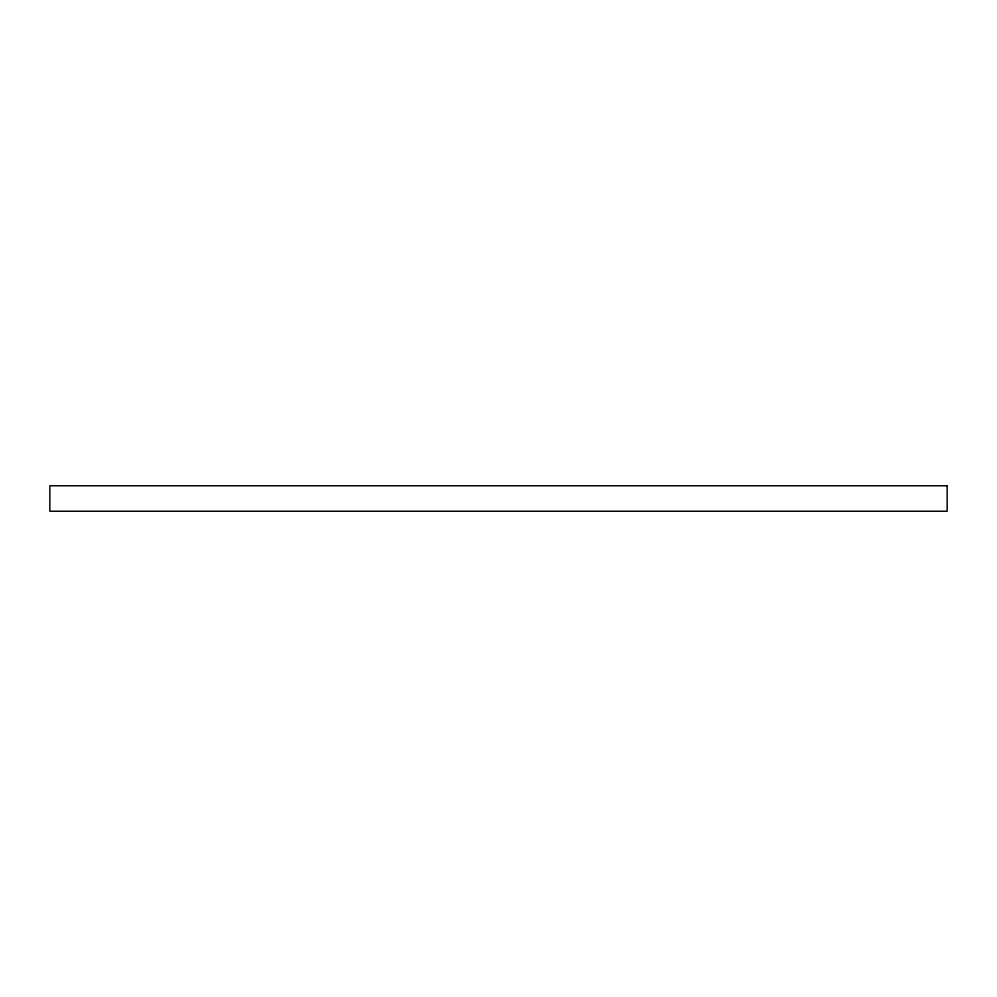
<?xml version="1.0" encoding="UTF-8"?>
<svg xmlns="http://www.w3.org/2000/svg" width="997" height="997" viewBox="0 0 997 997"><rect width="100%" height="100%" fill="white"/><g stroke="black" fill="none" stroke-linecap="round" stroke-linejoin="round"><path stroke-width="1.5" d="M947.15 485.763L49.85 485.763L49.85 511.237L947.15 511.237L947.15 485.763"/></g></svg>
